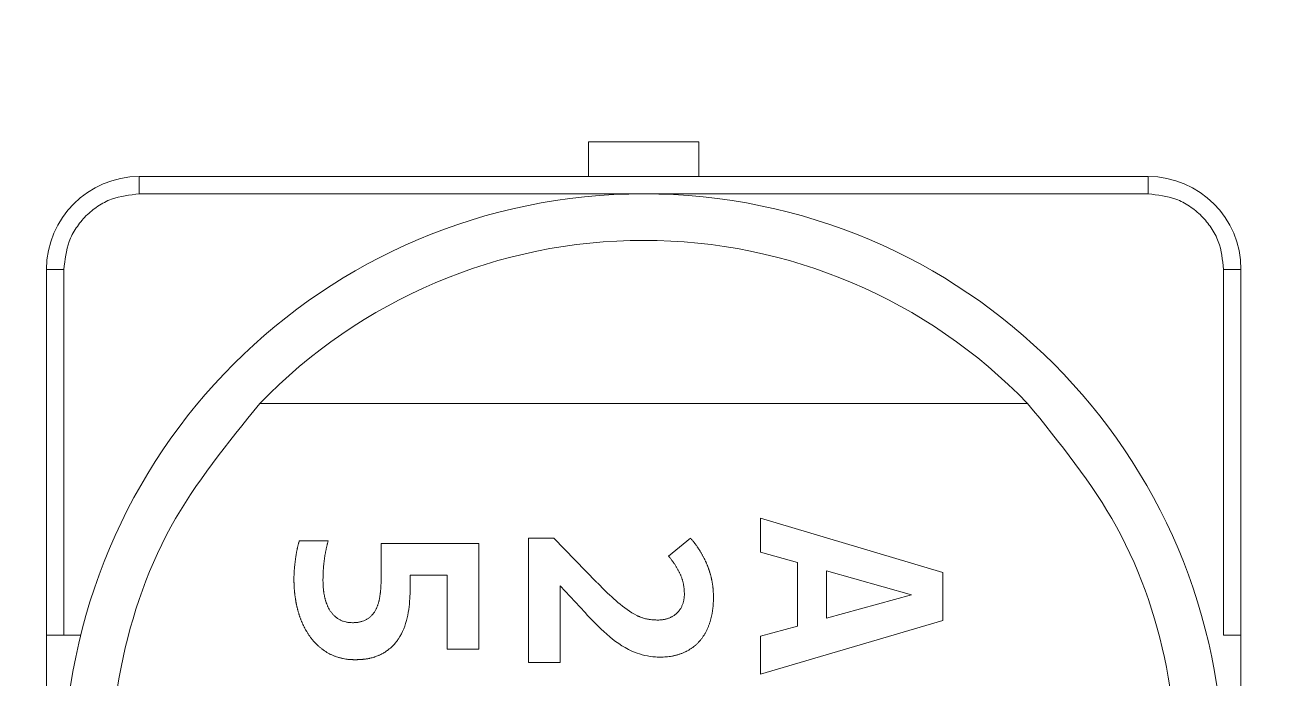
# Model space of a CAD drawing. Header units: millimetres. Extents: x 77 to 206, y 51 to 135.
# Drawn here: x 80.93 to 86.34, y 87.48 to 90.29 of the extents above; entities that cross this region are included whole.
import ezdxf

# ---------------------------------------------------------------- set-up
doc = ezdxf.new("R2010")
doc.units = ezdxf.units.MM

msp = doc.modelspace()

# ---------------------------------------------------------------- hatches: boundary and pattern name
at = {"linetype": 'Continuous', "lineweight": 0}
h = msp.add_hatch(dxfattribs=at)
h.set_pattern_fill('ANSI38', style=0)
edge = h.paths.add_edge_path(flags=0)
edge.add_line((107.8487, 95.9675), (77.0987, 95.9675))
edge.add_line((77.0987, 95.9675), (77.0987, 50.9675))
edge.add_line((77.0987, 50.9675), (138.5987, 50.9675))
edge.add_line((138.5987, 50.9675), (138.5987, 65.8769))
edge.add_spline(control_points=[(138.5987, 65.8769), (138.3623, 66.3568), (138.1121, 66.8376), (137.8487, 67.3188)], knot_values=[0.64695, 0.64695, 0.64695, 0.64695, 0.653933, 0.653933, 0.653933, 0.653933], weights=[1, 1, 1, 1], degree=3, periodic=0)
edge.add_line((137.8487, 67.3188), (137.8487, 54.2904))
edge.add_arc((136.3487, 52.9675), 2, 41.4096, 218.6822)
edge.add_line((134.7875, 51.7175), (80.91, 51.7175))
edge.add_arc((79.3487, 52.9675), 2, 321.3178, 498.5904)
edge.add_line((77.8487, 54.2904), (77.8487, 92.6447))
edge.add_arc((79.3487, 93.9675), 2, 221.4096, 398.6822)
edge.add_line((80.91, 95.2175), (109.0411, 95.2175))
edge.add_spline(control_points=[(109.0411, 95.2175), (108.645, 95.4699), (108.2475, 95.7199), (107.8487, 95.9675)], knot_values=[0.797767, 0.797767, 0.797767, 0.797767, 0.802379, 0.802379, 0.802379, 0.802379], weights=[1, 1, 1, 1], degree=3, periodic=0)
edge = h.paths.add_edge_path(flags=0)
edge.add_arc((79.3487, 93.9675), 0.8, 0, 360)
edge = h.paths.add_edge_path(flags=0)
edge.add_arc((136.3487, 52.9675), 0.8, 0, 360)
edge = h.paths.add_edge_path(flags=0)
edge.add_arc((79.3487, 52.9675), 0.8, 0, 360)

# ---------------------------------------------------------------- linework, layer by layer
at = {"color": 7, "linetype": 'Continuous', "lineweight": 15}
for p, q in [((83.3612, 89.7925), (83.8362, 89.7925)), ((83.3612, 89.7925), (83.3612, 89.6425)), ((83.8362, 89.7925), (83.8362, 89.6425)), ((81.4237, 89.6425), (81.4237, 89.5675)), ((85.7737, 89.6425), (81.4237, 89.6425)), ((85.7737, 89.5675), (85.7737, 89.6425)), ((81.4237, 89.5675), (83.5987, 89.5675)), ((83.5987, 89.5675), (85.7737, 89.5675)), ((81.0237, 89.2425), (81.0237, 87.6675)), ((81.0987, 89.2425), (81.0237, 89.2425)), ((81.0987, 87.6675), (81.0987, 89.2425)), ((86.0987, 89.2425), (86.0987, 87.6675)), ((86.1737, 89.2425), (86.0987, 89.2425)), ((86.1737, 87.6675), (86.1737, 89.2425)), ((81.9438, 88.6648), (85.2537, 88.6648)), ((84.1019, 88.024), (84.1019, 88.1705)), ((84.1019, 88.1705), (84.8879, 87.9373)), ((82.1133, 88.0736), (82.2386, 88.0736)), ((83.1019, 87.5496), (83.1019, 88.085)), ((83.1019, 88.085), (83.2117, 88.085)), ((83.2117, 88.085), (83.3952, 87.8956)), ((83.7056, 88.0067), (83.8001, 88.085)), ((82.4664, 87.9074), (82.4664, 88.0622)), ((82.4664, 88.0622), (82.8879, 88.0622)), ((82.8879, 88.0622), (82.8879, 87.6066)), ((84.2614, 87.9791), (84.1019, 88.024)), ((84.2614, 87.7055), (84.2614, 87.9791)), ((82.7512, 87.9255), (82.5917, 87.9255)), ((82.5917, 87.9255), (82.5917, 87.8682)), ((82.7512, 87.6066), (82.7512, 87.9255)), ((84.7531, 87.8401), (84.3867, 87.9435)), ((84.3867, 87.9435), (84.3867, 87.7397)), ((84.8879, 87.9373), (84.8879, 87.7306)), ((83.3455, 87.7641), (83.2386, 87.88)), ((83.2386, 87.88), (83.2386, 87.5496)), ((84.3867, 87.7397), (84.7531, 87.8401)), ((84.8879, 87.7306), (84.1019, 87.4984)), ((84.1019, 87.6618), (84.2614, 87.7055)), ((81.0237, 87.6675), (81.0987, 87.6675)), ((81.0237, 87.6675), (81.0237, 86.4675)), ((81.0987, 87.6675), (81.1718, 87.6675)), ((84.1019, 87.4984), (84.1019, 87.6618)), ((86.0987, 87.6675), (86.1737, 87.6675)), ((86.1737, 86.4675), (86.1737, 87.6675)), ((82.8879, 87.6066), (82.7512, 87.6066)), ((83.2386, 87.5496), (83.1019, 87.5496))]:
    msp.add_line(p, q, dxfattribs=at)
msp.add_circle((83.5987, 87.0675), 2.5, dxfattribs=at)
for centre, radius, start, end in [((81.4237, 89.2425), 0.4, 90, 180), ((85.7737, 89.2425), 0.4, 0, 90), ((83.5987, 87.0675), 2.3, 43.983, 136.017)]:
    msp.add_arc(centre, radius, start, end, dxfattribs=at)
for points, knots in [([(81.0987, 89.2425), (81.1031, 89.2834), (81.1098, 89.3465), (81.1503, 89.4222), (81.1922, 89.4739), (81.244, 89.5159), (81.3197, 89.5564), (81.3829, 89.5632), (81.4237, 89.5675)], [0, 0, 0, 0, 0.239443, 0.369458, 0.5, 0.630015, 0.760557, 1, 1, 1, 1]), ([(85.7737, 89.5675), (85.8146, 89.5632), (85.8777, 89.5564), (85.9534, 89.516), (86.0051, 89.474), (86.0471, 89.4223), (86.0876, 89.3466), (86.0944, 89.2834), (86.0987, 89.2425)], [0, 0, 0, 0, 0.239443, 0.369458, 0.5, 0.630015, 0.760557, 1, 1, 1, 1]), ([(83.5987, 84.7675), (83.3795, 84.7858), (82.9315, 84.8231), (82.3104, 85.1232), (81.8018, 85.579), (81.4528, 86.1563), (81.2798, 86.8083), (81.305, 87.4908), (81.5204, 88.146), (81.8047, 88.4944), (81.9438, 88.6648)], [0, 0, 0, 0, 0.122291, 0.25, 0.377709, 0.5, 0.622291, 0.75, 0.877709, 1, 1, 1, 1]), ([(85.2537, 88.6648), (85.3928, 88.4944), (85.6771, 88.146), (85.8925, 87.4908), (85.9177, 86.8083), (85.7447, 86.1563), (85.3956, 85.579), (84.8871, 85.1232), (84.266, 84.8231), (83.8179, 84.7858), (83.5987, 84.7675)], [0, 0, 0, 0, 0.122291, 0.25, 0.377709, 0.5, 0.622291, 0.75, 0.877709, 1, 1, 1, 1]), ([(82.0905, 87.9108), (82.0905, 87.9113), (82.0906, 87.9138), (82.0907, 87.9183), (82.0908, 87.9233), (82.0909, 87.9283), (82.0911, 87.9333), (82.0915, 87.9392), (82.0918, 87.9442), (82.0921, 87.9492), (82.0926, 87.9542), (82.0931, 87.9602), (82.0937, 87.9652), (82.0942, 87.9701), (82.0948, 87.9751), (82.0955, 87.981), (82.0962, 87.987), (82.0969, 87.992), (82.0976, 87.9969), (82.0983, 88.0019), (82.0992, 88.0078), (82.1001, 88.0137), (82.1009, 88.0187), (82.1018, 88.0236), (82.1027, 88.0285), (82.1039, 88.0344), (82.1049, 88.0393), (82.106, 88.0442), (82.1071, 88.049), (82.1083, 88.0539), (82.1094, 88.0588), (82.1104, 88.0626), (82.1118, 88.0679), (82.1127, 88.0713), (82.1133, 88.0736)], [0, 0, 0, 0, 0.009099, 0.045493, 0.081888, 0.100086, 0.136481, 0.172876, 0.209271, 0.227469, 0.263864, 0.300259, 0.336654, 0.354852, 0.391247, 0.427641, 0.464036, 0.500431, 0.518628, 0.555023, 0.591418, 0.627813, 0.664209, 0.682406, 0.718801, 0.755196, 0.791592, 0.809789, 0.846184, 0.882579, 0.900777, 0.937172, 0.955369, 1, 1, 1, 1]), ([(82.2386, 88.0736), (82.2384, 88.0731), (82.2377, 88.0707), (82.2365, 88.0664), (82.2351, 88.0616), (82.2338, 88.0568), (82.2328, 88.0529), (82.2317, 88.048), (82.2306, 88.0432), (82.2296, 88.0383), (82.2286, 88.0334), (82.2276, 88.0285), (82.2267, 88.0236), (82.2257, 88.0186), (82.2249, 88.0137), (82.2239, 88.0078), (82.223, 88.0019), (82.2221, 87.9959), (82.2213, 87.99), (82.2207, 87.985), (82.2201, 87.9801), (82.2195, 87.9751), (82.2189, 87.9691), (82.2184, 87.9631), (82.2179, 87.9572), (82.2174, 87.9512), (82.2171, 87.9452), (82.2168, 87.9392), (82.2166, 87.9342), (82.2164, 87.9292), (82.2162, 87.9242), (82.2161, 87.9182), (82.2159, 87.9117), (82.2158, 87.9071), (82.2158, 87.9045)], [0, 0, 0, 0, 0.008763, 0.0438151, 0.0788677, 0.0963939, 0.1314478, 0.148974, 0.184027, 0.2190794, 0.2366055, 0.2716577, 0.3067101, 0.3242361, 0.3592886, 0.3943411, 0.4293936, 0.464446, 0.4994983, 0.5345507, 0.5520767, 0.5871292, 0.6221816, 0.6572341, 0.6922866, 0.7273391, 0.7623917, 0.7974441, 0.8324964, 0.8500224, 0.8850746, 0.9201267, 0.9551788, 1, 1, 1, 1]), ([(83.8001, 88.085), (83.8004, 88.0846), (83.802, 88.0827), (83.8043, 88.08), (83.8075, 88.0762), (83.81, 88.0731), (83.8132, 88.0692), (83.8156, 88.0661), (83.8181, 88.0629), (83.8206, 88.0597), (83.823, 88.0565), (83.8259, 88.0525), (83.8282, 88.0493), (83.8305, 88.046), (83.8328, 88.0427), (83.835, 88.0393), (83.8377, 88.0351), (83.8399, 88.0318), (83.8425, 88.0275), (83.8445, 88.0241), (83.8466, 88.0206), (83.8486, 88.0172), (83.8505, 88.0137), (83.853, 88.0093), (83.8549, 88.0058), (83.8572, 88.0014), (83.859, 87.9978), (83.8608, 87.9942), (83.8625, 87.9906), (83.8643, 87.987), (83.8664, 87.9825), (83.868, 87.9788), (83.87, 87.9743), (83.8716, 87.9706), (83.8735, 87.966), (83.875, 87.9623), (83.8768, 87.9576), (83.8782, 87.9538), (83.8796, 87.9501), (83.8809, 87.9463), (83.8822, 87.9425), (83.8837, 87.9377), (83.8848, 87.9339), (83.8862, 87.9291), (83.8872, 87.9252), (83.8885, 87.9204), (83.8894, 87.9165), (83.8905, 87.9116), (83.8913, 87.9077), (83.8923, 87.9028), (83.8931, 87.8989), (83.894, 87.894), (83.8946, 87.89), (83.8954, 87.8851), (83.896, 87.8811), (83.8966, 87.8762), (83.8971, 87.8722), (83.8976, 87.8672), (83.8979, 87.8632), (83.8983, 87.8582), (83.8985, 87.8542), (83.8987, 87.8493), (83.8989, 87.8453), (83.899, 87.8403), (83.8991, 87.8353), (83.8992, 87.8312), (83.8993, 87.8292)], [0, 0, 0, 0, 0.005347, 0.026736, 0.037431, 0.05882, 0.069515, 0.090904, 0.101599, 0.112294, 0.133684, 0.144378, 0.165768, 0.176463, 0.187158, 0.208547, 0.219242, 0.240632, 0.251327, 0.272716, 0.283411, 0.294106, 0.315495, 0.32619, 0.34758, 0.358274, 0.379664, 0.390359, 0.401053, 0.422443, 0.433138, 0.454527, 0.465222, 0.486612, 0.497306, 0.518696, 0.529391, 0.550781, 0.561475, 0.57217, 0.59356, 0.604255, 0.625645, 0.63634, 0.65773, 0.668425, 0.689815, 0.70051, 0.721899, 0.732594, 0.753984, 0.764678, 0.786068, 0.796763, 0.818153, 0.828848, 0.850238, 0.860932, 0.882323, 0.893018, 0.914407, 0.925102, 0.946492, 0.957186, 0.978593, 1, 1, 1, 1]), ([(83.774, 87.8442), (83.7739, 87.8447), (83.7739, 87.8472), (83.7737, 87.8517), (83.7734, 87.8577), (83.773, 87.8637), (83.7725, 87.8697), (83.7718, 87.8756), (83.7709, 87.8815), (83.7697, 87.8874), (83.7684, 87.8933), (83.767, 87.8991), (83.7656, 87.9039), (83.7641, 87.9087), (83.7624, 87.9134), (83.7603, 87.919), (83.7581, 87.9246), (83.7557, 87.9301), (83.7536, 87.9346), (83.7514, 87.9391), (83.7491, 87.9436), (83.7463, 87.9489), (83.7434, 87.9541), (83.7403, 87.9593), (83.7371, 87.9644), (83.7339, 87.9694), (83.7311, 87.9736), (83.7283, 87.9777), (83.7254, 87.9818), (83.7219, 87.9866), (83.7182, 87.9914), (83.7145, 87.9961), (83.7103, 88.0012), (83.7073, 88.0047), (83.7056, 88.0067)], [0, 0, 0, 0, 0.008318, 0.041591, 0.074865, 0.10814, 0.141416, 0.174693, 0.20797, 0.241247, 0.274525, 0.307802, 0.341079, 0.357716, 0.390993, 0.42427, 0.457546, 0.490821, 0.524096, 0.540732, 0.574008, 0.607283, 0.640558, 0.673833, 0.707107, 0.740381, 0.773655, 0.790292, 0.823566, 0.856841, 0.890116, 0.92339, 0.956664, 1, 1, 1, 1]), ([(82.3546, 87.561), (82.3541, 87.561), (82.3516, 87.5611), (82.3481, 87.5612), (82.3441, 87.5613), (82.3411, 87.5614), (82.3371, 87.5616), (82.3331, 87.5618), (82.3291, 87.5621), (82.3252, 87.5625), (82.3202, 87.563), (82.3123, 87.5641), (82.3044, 87.5655), (82.2966, 87.5672), (82.2907, 87.5686), (82.2849, 87.5702), (82.2773, 87.5725), (82.2697, 87.5751), (82.2623, 87.578), (82.2567, 87.5804), (82.2513, 87.5829), (82.2459, 87.5855), (82.2388, 87.5893), (82.2319, 87.5933), (82.2251, 87.5976), (82.2202, 87.6009), (82.2153, 87.6044), (82.2105, 87.608), (82.2058, 87.6117), (82.1996, 87.6168), (82.1936, 87.6221), (82.1878, 87.6277), (82.1836, 87.6319), (82.1794, 87.6363), (82.1754, 87.6407), (82.1702, 87.6468), (82.1652, 87.653), (82.1604, 87.6595), (82.157, 87.6643), (82.1524, 87.671), (82.1481, 87.6777), (82.1445, 87.6837), (82.1426, 87.6872), (82.1406, 87.6907), (82.1387, 87.6942), (82.1368, 87.6977), (82.1355, 87.7004), (82.1337, 87.704), (82.1319, 87.7076), (82.1302, 87.7112), (82.1286, 87.7148), (82.1269, 87.7185), (82.1253, 87.7221), (82.1241, 87.7249), (82.1226, 87.7286), (82.1211, 87.7323), (82.1196, 87.736), (82.1182, 87.7398), (82.1168, 87.7435), (82.1155, 87.7473), (82.1142, 87.7511), (82.113, 87.7549), (82.1118, 87.7587), (82.1107, 87.7625), (82.1095, 87.7664), (82.1082, 87.7712), (82.1071, 87.7751), (82.1061, 87.7789), (82.1051, 87.7828), (82.1042, 87.7867), (82.103, 87.7916), (82.1022, 87.7955), (82.1013, 87.7994), (82.1005, 87.8033), (82.0998, 87.8072), (82.0989, 87.8121), (82.0982, 87.8161), (82.0976, 87.82), (82.097, 87.824), (82.0964, 87.8279), (82.0957, 87.8329), (82.0952, 87.8369), (82.0945, 87.8418), (82.0941, 87.8458), (82.0935, 87.8508), (82.0931, 87.8547), (82.0926, 87.8597), (82.0923, 87.8637), (82.0919, 87.8687), (82.0916, 87.8727), (82.0914, 87.8777), (82.0912, 87.8817), (82.091, 87.8867), (82.0909, 87.8907), (82.0907, 87.8957), (82.0907, 87.8997), (82.0906, 87.905), (82.0905, 87.9084), (82.0905, 87.9108)], [0, 0, 0, 0, 0.003051, 0.015255, 0.021357, 0.027459, 0.033561, 0.045765, 0.051867, 0.057969, 0.070174, 0.082379, 0.106796, 0.119001, 0.131205, 0.14341, 0.155615, 0.180032, 0.192237, 0.204442, 0.216647, 0.228852, 0.241057, 0.265473, 0.277678, 0.289883, 0.302088, 0.314293, 0.326497, 0.338702, 0.363116, 0.375321, 0.387526, 0.39973, 0.411935, 0.42414, 0.448554, 0.460759, 0.472963, 0.485168, 0.509581, 0.521785, 0.527887, 0.533989, 0.546194, 0.552296, 0.558398, 0.564499, 0.576704, 0.582806, 0.588908, 0.601112, 0.607214, 0.613316, 0.619418, 0.631622, 0.637724, 0.643826, 0.65603, 0.662132, 0.668234, 0.680438, 0.68654, 0.692642, 0.704846, 0.710948, 0.723152, 0.729254, 0.735356, 0.74756, 0.753662, 0.765866, 0.771968, 0.77807, 0.790274, 0.796376, 0.80858, 0.814682, 0.820784, 0.832988, 0.83909, 0.851294, 0.857396, 0.8696, 0.875702, 0.887906, 0.894008, 0.906212, 0.912314, 0.924518, 0.93062, 0.942824, 0.948926, 0.96113, 0.967232, 0.979436, 0.985538, 1, 1, 1, 1]), ([(82.2158, 87.9045), (82.2158, 87.904), (82.2158, 87.9015), (82.2159, 87.897), (82.216, 87.891), (82.2162, 87.885), (82.2165, 87.879), (82.2168, 87.8741), (82.2173, 87.8691), (82.2177, 87.8641), (82.2183, 87.8591), (82.2189, 87.8542), (82.2196, 87.8492), (82.2204, 87.8443), (82.2213, 87.8394), (82.2221, 87.8354), (82.2231, 87.8305), (82.224, 87.8266), (82.225, 87.8228), (82.226, 87.8189), (82.227, 87.815), (82.2285, 87.8103), (82.2298, 87.8065), (82.2312, 87.8027), (82.2326, 87.799), (82.2342, 87.7953), (82.2358, 87.7916), (82.2375, 87.788), (82.2393, 87.7844), (82.2416, 87.78), (82.2442, 87.7757), (82.2474, 87.7707), (82.2509, 87.7658), (82.2559, 87.7595), (82.2612, 87.7535), (82.267, 87.7479), (82.2716, 87.7441), (82.2764, 87.7405), (82.2814, 87.7371), (82.2865, 87.7341), (82.2918, 87.7313), (82.2973, 87.7288), (82.3048, 87.726), (82.3126, 87.724), (82.3204, 87.7224), (82.3264, 87.7214), (82.334, 87.7207), (82.3397, 87.7206), (82.3434, 87.7205)], [0, 0, 0, 0, 0.005938, 0.029688, 0.053439, 0.07719, 0.100941, 0.124692, 0.136568, 0.160319, 0.18407, 0.195945, 0.219697, 0.243449, 0.255324, 0.279076, 0.290952, 0.314703, 0.326579, 0.338454, 0.362207, 0.374083, 0.397837, 0.409713, 0.421589, 0.445342, 0.457217, 0.469093, 0.492848, 0.504724, 0.528481, 0.552238, 0.575995, 0.59975, 0.647295, 0.671055, 0.694818, 0.718579, 0.742336, 0.766095, 0.789855, 0.813618, 0.837382, 0.884955, 0.908709, 0.932467, 0.956229, 1, 1, 1, 1]), ([(82.3434, 87.7205), (82.3439, 87.7205), (82.3464, 87.7206), (82.3499, 87.7207), (82.3539, 87.7209), (82.3579, 87.7211), (82.3629, 87.7216), (82.3688, 87.7224), (82.3747, 87.7236), (82.3805, 87.7251), (82.3882, 87.7274), (82.3957, 87.7303), (82.4028, 87.734), (82.4079, 87.7371), (82.4129, 87.7404), (82.4177, 87.744), (82.4222, 87.748), (82.4264, 87.7523), (82.4304, 87.7569), (82.4341, 87.7616), (82.4375, 87.7665), (82.4417, 87.7734), (82.4453, 87.7805), (82.4485, 87.7879), (82.4503, 87.7925), (82.4517, 87.7963), (82.453, 87.8001), (82.4542, 87.8039), (82.4556, 87.8087), (82.4567, 87.8125), (82.4579, 87.8174), (82.4587, 87.8213), (82.4597, 87.8262), (82.4604, 87.8301), (82.4612, 87.8351), (82.462, 87.84), (82.4626, 87.845), (82.4633, 87.8499), (82.4638, 87.8549), (82.4644, 87.8609), (82.4648, 87.8659), (82.4652, 87.8708), (82.4655, 87.8758), (82.4658, 87.8818), (82.466, 87.8878), (82.4662, 87.8938), (82.4663, 87.9003), (82.4664, 87.9049), (82.4664, 87.9074)], [0, 0, 0, 0, 0.005879, 0.029395, 0.041153, 0.052911, 0.076432, 0.099954, 0.12348, 0.147004, 0.170527, 0.217626, 0.241156, 0.264681, 0.288205, 0.311733, 0.335267, 0.358796, 0.38232, 0.405844, 0.429369, 0.452893, 0.499989, 0.523509, 0.547027, 0.558785, 0.570544, 0.594062, 0.60582, 0.629339, 0.641097, 0.664615, 0.676373, 0.699891, 0.711648, 0.735165, 0.758681, 0.770439, 0.793955, 0.817472, 0.840988, 0.852746, 0.876262, 0.899778, 0.923294, 0.94681, 0.970326, 1, 1, 1, 1]), ([(82.5917, 87.8682), (82.5917, 87.8677), (82.5917, 87.8652), (82.5915, 87.8547), (82.5905, 87.8126), (82.5825, 87.7402), (82.5582, 87.6757), (82.5376, 87.6456), (82.5335, 87.6401), (82.5302, 87.6358), (82.5258, 87.6306), (82.5221, 87.6265), (82.5174, 87.6216), (82.5135, 87.6178), (82.5085, 87.6132), (82.5044, 87.6096), (82.4991, 87.6053), (82.4937, 87.6011), (82.4881, 87.5972), (82.4825, 87.5934), (82.4778, 87.5906), (82.4719, 87.5871), (82.4659, 87.5839), (82.4598, 87.581), (82.4535, 87.5782), (82.4472, 87.5757), (82.4408, 87.5734), (82.4343, 87.5713), (82.4277, 87.5694), (82.4211, 87.5678), (82.4158, 87.5667), (82.4118, 87.5659), (82.4078, 87.5651), (82.4037, 87.5645), (82.4004, 87.564), (82.397, 87.5636), (82.3936, 87.5632), (82.3895, 87.5627), (82.3855, 87.5624), (82.3814, 87.5621), (82.3773, 87.5618), (82.3732, 87.5616), (82.3691, 87.5615), (82.365, 87.5613), (82.3602, 87.5612), (82.3567, 87.5611), (82.3546, 87.561)], [0, 0, 0, 0, 0.003393, 0.016965, 0.071256, 0.289208, 0.509398, 0.527895, 0.537142, 0.555639, 0.564886, 0.583384, 0.592631, 0.611128, 0.620375, 0.638872, 0.648119, 0.666616, 0.685112, 0.694359, 0.712856, 0.722103, 0.7406, 0.759098, 0.768345, 0.786842, 0.805339, 0.814586, 0.833083, 0.851579, 0.860826, 0.870073, 0.87932, 0.888567, 0.897814, 0.902437, 0.911684, 0.920931, 0.930177, 0.939424, 0.948671, 0.957917, 0.967164, 0.976411, 0.985657, 1, 1, 1, 1]), ([(83.3952, 87.8956), (83.3956, 87.8953), (83.3973, 87.8935), (83.4046, 87.886), (83.4341, 87.856), (83.4873, 87.8061), (83.5409, 87.7648), (83.5736, 87.7493), (83.5771, 87.7478), (83.5806, 87.7463), (83.5855, 87.7442), (83.5912, 87.7421), (83.5985, 87.7397), (83.6044, 87.7381), (83.6118, 87.7364), (83.6178, 87.7353), (83.6253, 87.7342), (83.6314, 87.7335), (83.639, 87.7328), (83.645, 87.7325), (83.6525, 87.7321), (83.657, 87.732), (83.6599, 87.7319)], [0, 0, 0, 0, 0.004683, 0.023416, 0.098347, 0.398258, 0.708655, 0.722927, 0.737198, 0.744334, 0.758605, 0.787155, 0.801427, 0.829981, 0.844253, 0.872804, 0.887076, 0.915624, 0.929896, 0.95844, 0.972711, 1, 1, 1, 1]), ([(83.6599, 87.7319), (83.6604, 87.7319), (83.6629, 87.732), (83.6674, 87.7322), (83.6734, 87.7326), (83.6793, 87.7332), (83.6853, 87.7341), (83.6911, 87.7353), (83.6969, 87.7369), (83.7027, 87.7387), (83.7083, 87.7407), (83.7129, 87.7426), (83.7175, 87.7448), (83.7219, 87.747), (83.7271, 87.7501), (83.7312, 87.753), (83.7351, 87.756), (83.739, 87.7593), (83.7434, 87.7634), (83.7468, 87.767), (83.7501, 87.7708), (83.7532, 87.7747), (83.7566, 87.7796), (83.7597, 87.7848), (83.762, 87.7892), (83.7641, 87.7938), (83.7661, 87.7984), (83.7681, 87.804), (83.7697, 87.8098), (83.7711, 87.8156), (83.7723, 87.8215), (83.7731, 87.8275), (83.7738, 87.835), (83.7739, 87.8406), (83.774, 87.8442)], [0, 0, 0, 0, 0.00832, 0.041599, 0.074881, 0.108167, 0.141459, 0.174751, 0.208041, 0.241329, 0.274615, 0.307905, 0.324546, 0.35784, 0.391137, 0.424433, 0.441074, 0.474368, 0.50766, 0.540954, 0.557595, 0.590891, 0.624187, 0.657483, 0.690777, 0.707418, 0.740711, 0.774003, 0.807294, 0.840583, 0.87387, 0.907159, 0.940452, 1, 1, 1, 1]), ([(83.8993, 87.8292), (83.8993, 87.8287), (83.8992, 87.8262), (83.8991, 87.8197), (83.8989, 87.8118), (83.8986, 87.8038), (83.8982, 87.7978), (83.8977, 87.7918), (83.8969, 87.7838), (83.8958, 87.7759), (83.8947, 87.768), (83.8937, 87.7621), (83.8926, 87.7562), (83.8914, 87.7503), (83.8901, 87.7444), (83.8886, 87.7386), (83.8871, 87.7328), (83.8854, 87.727), (83.8836, 87.7213), (83.8818, 87.7156), (83.8797, 87.71), (83.8776, 87.7044), (83.8753, 87.6988), (83.8729, 87.6933), (83.8703, 87.6879), (83.8676, 87.6825), (83.8648, 87.6772), (83.8618, 87.672), (83.8587, 87.6669), (83.8554, 87.6619), (83.852, 87.6569), (83.8484, 87.6521), (83.8453, 87.6482), (83.8422, 87.6443), (83.8389, 87.6405), (83.8348, 87.6361), (83.8306, 87.6318), (83.8263, 87.6277), (83.8226, 87.6243), (83.8188, 87.6211), (83.8149, 87.6179), (83.8102, 87.6142), (83.8053, 87.6107), (83.8003, 87.6074), (83.7952, 87.6043), (83.79, 87.6012), (83.7856, 87.5989), (83.7812, 87.5966), (83.7767, 87.5944), (83.7712, 87.5919), (83.7657, 87.5895), (83.7601, 87.5873), (83.7545, 87.5853), (83.7488, 87.5834), (83.743, 87.5817), (83.7372, 87.5802), (83.7314, 87.5788), (83.7255, 87.5776), (83.7137, 87.5754), (83.695, 87.5728), (83.6783, 87.5726), (83.6695, 87.5724)], [0, 0, 0, 0, 0.003838, 0.019189, 0.049892, 0.065244, 0.080596, 0.095948, 0.1113, 0.142006, 0.157358, 0.17271, 0.188062, 0.203413, 0.218765, 0.234117, 0.249469, 0.264821, 0.280173, 0.295525, 0.310878, 0.32623, 0.341582, 0.356935, 0.372287, 0.38764, 0.402992, 0.418345, 0.433698, 0.449051, 0.464403, 0.479756, 0.495109, 0.502785, 0.518138, 0.533491, 0.548844, 0.564197, 0.57955, 0.587226, 0.602579, 0.617933, 0.633286, 0.648639, 0.663993, 0.679345, 0.694698, 0.702374, 0.717727, 0.733079, 0.748432, 0.763784, 0.779137, 0.79449, 0.809843, 0.825196, 0.840549, 0.855901, 0.871253, 0.932722, 1, 1, 1, 1]), ([(83.6695, 87.5724), (83.669, 87.5724), (83.6665, 87.5724), (83.656, 87.5726), (83.6149, 87.5747), (83.5336, 87.5975), (83.436, 87.6684), (83.3758, 87.7321), (83.3455, 87.7641)], [0, 0, 0, 0, 0.0038688, 0.019344, 0.0812879, 0.3219345, 0.6589939, 1, 1, 1, 1])]:
    msp.add_open_spline(points, degree=3, knots=knots, dxfattribs=at)

doc.saveas('drawing.dxf')
